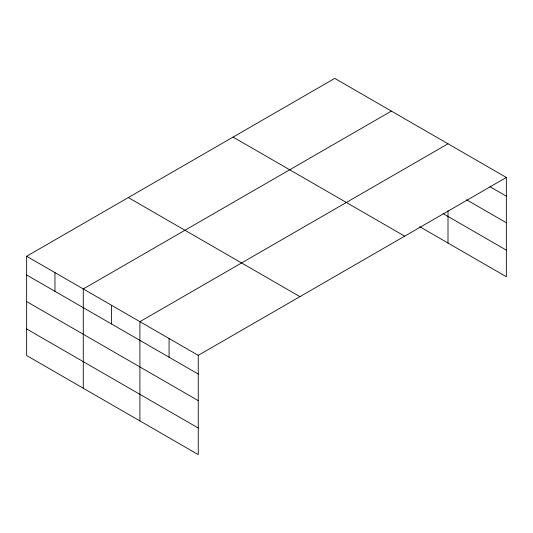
<?xml version="1.0" encoding="UTF-8"?>
<svg xmlns="http://www.w3.org/2000/svg" width="533" height="533" viewBox="0 0 533 533"><rect width="100%" height="100%" fill="white"/><g stroke="black" fill="none" stroke-linecap="round" stroke-linejoin="round"><path stroke-width="0.8" d="M506.35 177.462L334.751 78.391L26.65 256.266L26.65 355.538L198.249 454.609L198.249 355.344L506.35 177.462L506.35 276.734L419.691 226.698M391.375 111.084L83.275 288.966L83.275 388.231M448.006 143.777L139.906 321.659L139.906 420.923M489.987 186.723L506.35 196.171M466.508 199.748L506.35 222.754M443.05 213.6L506.35 250.144M233.074 137.088L404.674 236.159M128.326 197.57L299.926 296.641M26.65 256.266L198.249 355.344M26.65 274.981L198.249 374.053M26.65 301.565L198.249 400.636M26.65 328.954L198.249 428.026M448.006 210.648L448.006 243.048M169.081 338.502L169.081 357.21M111.59 305.309L111.59 324.017M54.966 272.616L54.966 291.324"/></g></svg>
